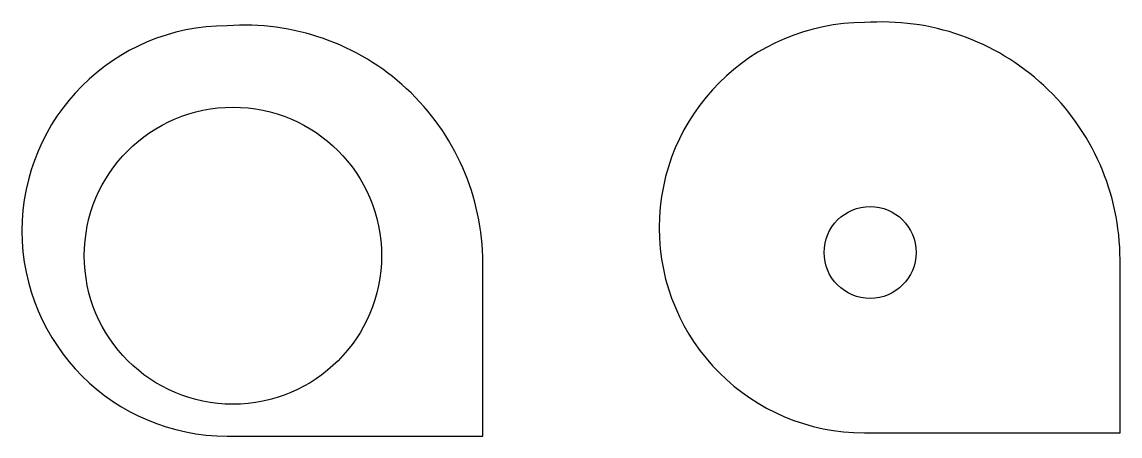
# Model space of a CAD drawing. Header units: millimetres. Extents: x 1303 to 2869, y 456 to 1047.
import ezdxf

# ---------------------------------------------------------------- set-up
doc = ezdxf.new("R2010")
doc.units = ezdxf.units.MM
doc.linetypes.add('SLD-Solid', pattern=[0])

msp = doc.modelspace()

# ---------------------------------------------------------------- linework, layer by layer
at = {"linetype": 'SLD-Solid'}
for p, q in [((2868.6, 460.5), (2868.6, 707.7)), ((1960.1, 455.8), (1960.1, 703.1)), ((1595.8, 455.8), (1960.1, 455.8)), ((2504.3, 460.5), (2868.6, 460.5))]:
    msp.add_line(p, q, dxfattribs=at)
for centre, radius in [((1603.9, 713.2), 211.9), ((2512.3, 717.8), 65.6)]:
    msp.add_circle(centre, radius, dxfattribs=at)
for centre, radius, start, end in [((1595.8, 748.5), 292.7, 90.022, 270), ((1620.5, 702.5), 339.6, 0.1069, 94.188), ((2504.3, 753.1), 292.7, 90.022, 270), ((2529, 707.1), 339.6, 0.1069, 94.188)]:
    msp.add_arc(centre, radius, start, end, dxfattribs=at)

doc.saveas('drawing.dxf')
